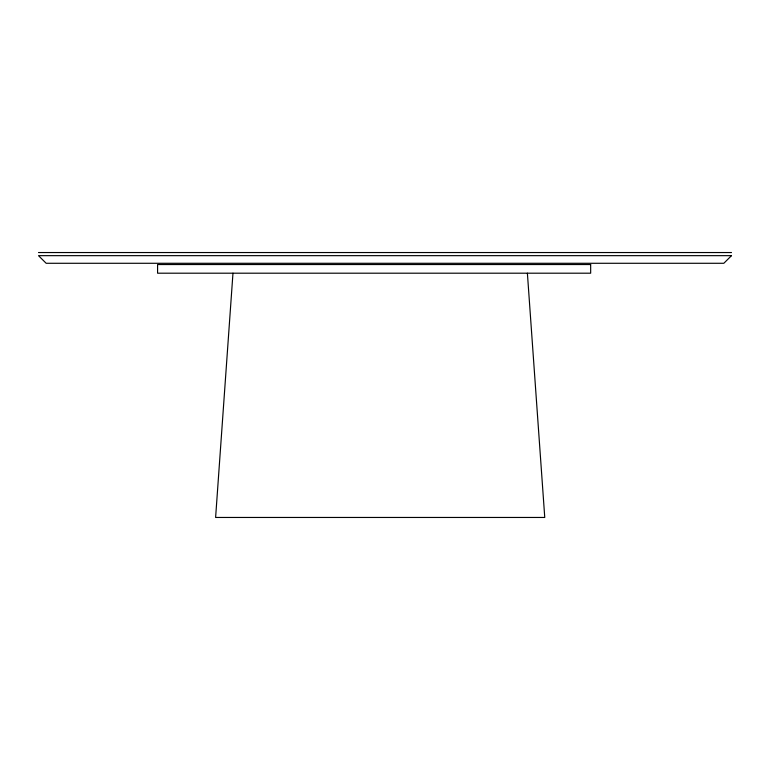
<?xml version="1.0" encoding="UTF-8"?>
<svg xmlns="http://www.w3.org/2000/svg" width="770" height="770" viewBox="0 0 770 770"><rect width="100%" height="100%" fill="white"/><g stroke="black" fill="none" stroke-linecap="round" stroke-linejoin="round"><path stroke-width="1.16" d="M232.973 273.196L215.61 517.459L544.756 517.459L527.392 273.196M38.5 252.541L731.5 252.541M731.5 255.659L723.838 263.282L46.162 263.282L38.5 255.659L731.5 255.659M590.667 264.534L157.581 264.534L157.581 273.196L590.667 273.196L590.667 264.534"/></g></svg>
